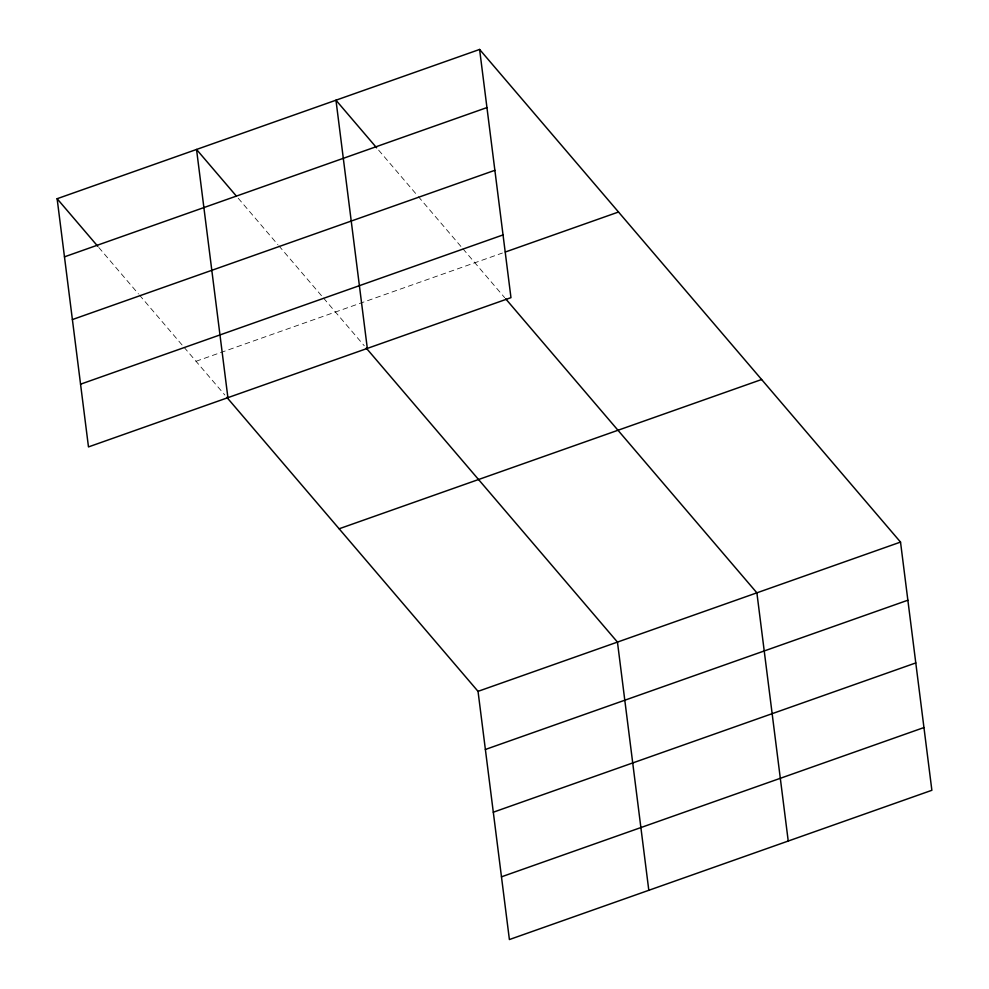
<?xml version="1.0" encoding="UTF-8"?>
<svg xmlns="http://www.w3.org/2000/svg" width="989" height="989" viewBox="0 0 989 989"><rect width="100%" height="100%" fill="white"/><g stroke="black" fill="none" stroke-linecap="round" stroke-linejoin="round"><path stroke-width="0.74" stroke-dasharray="4.95 3.71" d="M196.02 361.282L502.437 253.023M378.626 150.13L417.321 195.414M418.31 196.576L461.962 247.67M462.963 248.832L504.674 297.664M238.213 198.233L277.897 244.679M278.886 245.841L322.55 296.935M323.539 298.097L364.261 345.754M98.789 247.485L138.472 293.931M139.474 295.093L183.126 346.187M184.115 347.349L224.849 395.019"/><path stroke-width="1.48" d="M479.603 49.45L510.967 297.652L88.478 446.917L57.127 198.715L479.603 49.45L900.522 542.083L931.873 790.285L509.397 939.55L478.033 691.348L226.827 397.343M64.458 256.843L486.947 107.578M72.382 319.571L494.871 170.306M80.554 384.189L503.042 234.925M505.33 252.01L618.508 212.017M339.128 528.781L761.617 379.516M478.033 691.348L900.522 542.083M485.376 749.477L907.865 600.212M493.301 812.204L915.789 662.927M501.472 876.823L923.949 727.558M376.636 147.806L335.963 100.198L367.315 348.4M505.676 298.826L756.882 592.831L788.233 841.033M236.223 195.909L196.539 149.463L227.903 397.665M366.251 348.091L617.457 642.096L648.809 890.298M57.127 198.715L97.8 246.323"/></g></svg>
